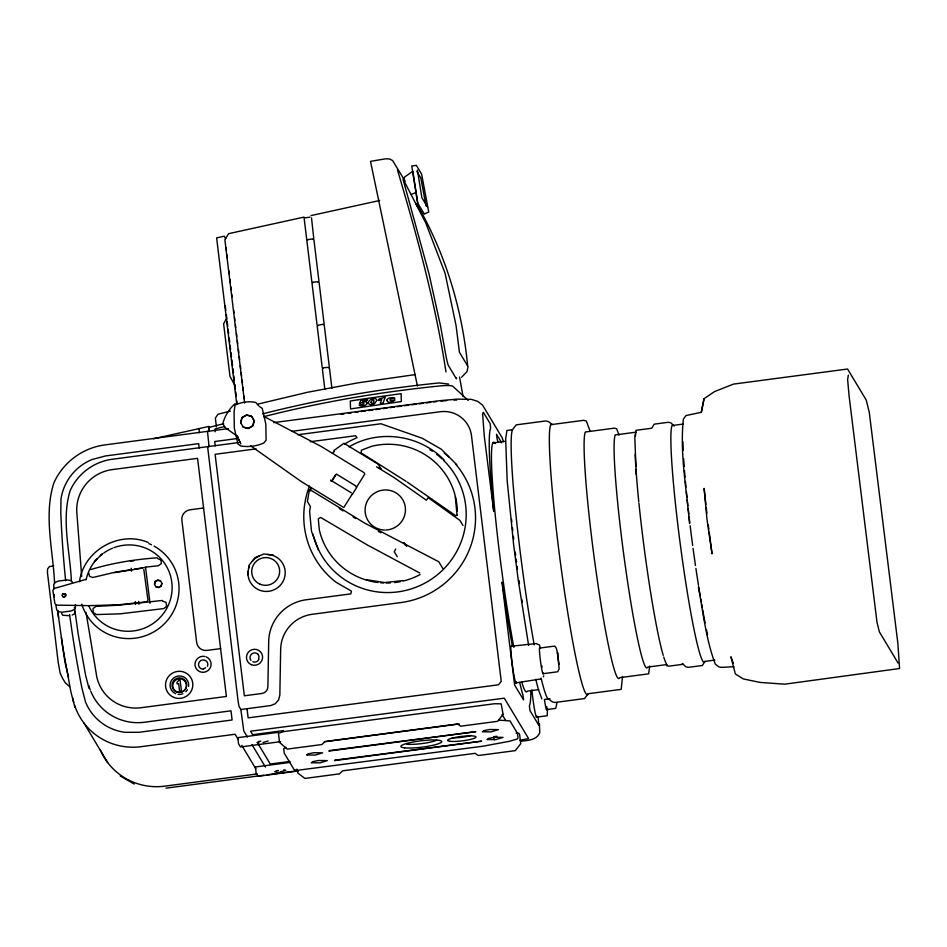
<?xml version="1.0" encoding="UTF-8"?>
<svg xmlns="http://www.w3.org/2000/svg" width="947" height="947" viewBox="0 0 947 947"><rect width="100%" height="100%" fill="white"/><g stroke="black" fill="none" stroke-linecap="round" stroke-linejoin="round"><path stroke-width="1.42" d="M247.7 574.758L249.061 565.252L255.027 557.641L263.976 553.971L273.517 555.202M258.673 658.816L259.016 656.449L258.117 654.235M649.749 666.037L648.577 673.85L619.598 677.673A124.708 8.594 82.5 0 1 595.699 568.827A124.708 8.594 82.5 0 1 585.329 431.998L614.319 428.162L616.651 428.731L619.042 435.087M234.11 411.258L235.081 405.115C241.378 402.049 248.836 401.055 255.714 402.392L258.342 405.588M310.438 490.948L310.947 487.977M468.067 366.655L466.989 371.626L461.603 377.249M557.061 702.485L555.711 708.392L546.466 709.623M689.546 523.608C686.634 488.936 679.709 453.85 683.379 419.036L686.042 415.555L701.325 412.288L704.035 398.699L714.488 391.62L733.499 384.103L847.589 369.022L866.245 400.096L869.263 412.276L897.839 643.108L899.567 668.523L784.708 684.184L760.121 682.42L743.336 678.94L735.334 673.933L730.906 656.78L733.38 663.362M701.325 412.288L704.035 398.699M62.324 595.627L62.703 594.266L65.319 593.911M65.888 594.917L64.254 596.989L62.881 596.622M79.477 581.73C83.49 550.574 119.322 530.095 148.194 542.477M154.574 584.429L155.344 581.695L157.829 580.274L160.576 580.996M161.83 583.222L161.061 585.956L158.575 587.377L155.829 586.655M240.692 422.741L242.101 417.722L246.658 415.117L251.701 416.455L254.258 420.953L252.849 425.972L248.292 428.577L243.261 427.239L240.562 422.516L241.97 417.497L246.528 414.893L251.559 416.23L254.127 420.717L252.707 425.736L248.15 428.34L243.119 427.002M75.298 611.644L74.6 613.668L72.209 615.077M543.294 676.785L543.744 675.838M559.05 664.415L557.404 652.554L559.144 668.807L557.724 671.766L542.915 673.719M244.634 403.031L224.877 239.721L228.606 233.672L304.011 217.112L304.555 218.023M395.728 548.976L394.272 551.722L397.29 556.741M335.676 474.648L331.379 481.49L330.55 480.117L351.337 492.819M332.03 480.898L336.327 474.056L355.516 485.787L356.593 487.575L352.296 494.417M352.154 494.192L343.773 507.533L301.193 481.502L250.695 445.871M356.451 487.338L364.832 473.997L364.015 472.624L321.424 446.593L264.035 416.526M683.391 424.043L672.039 425.546A119.713 8.251 82.5 0 0 681.994 556.907A119.713 8.251 82.5 0 0 704.935 661.397L702.366 665.492L688.185 667.363L685.877 666.806L682.349 663.539M226.179 319.115L223.622 323.838L229.967 376.338L235.33 386.281M534.191 644.777A136.557 9.411 82.5 0 1 512.481 429.737L516.198 424.86L545.792 420.953L548.431 421.593L552.302 424.564M622.487 676.513L621.22 689.345L588.229 693.701L584.512 698.578L554.918 702.485L552.279 701.845L547.437 698.14A136.557 9.411 82.5 0 1 541.08 678.123M318.275 282.005L318.95 281.295L313.919 239.721L312.108 239.023L308.177 239.544L306.864 240.656L311.894 282.23L317.281 281.827L319.103 282.514L324.134 324.087L318.535 325.141L317.221 326.253L322.252 367.827L327.638 367.412L329.461 368.111L331.9 388.27M313.09 239.212L313.777 238.502L311.504 217.869M312.723 282.739L312.037 283.449L317.067 325.022L317.896 325.531M323.081 368.336L322.394 369.046L324.833 389.205M328.633 367.602L329.319 366.891L324.276 325.318L323.448 324.797M94.333 561.642L102.454 553.652M235.187 403.588C229.375 408.678 224.995 415.638 222.936 423.096L224.013 425.961M166.731 606.246L163.807 608.578L119.949 613.857L96.511 614.567L93.564 612.709M848.323 375.142L847.636 379.723L849.092 395.941L876.981 622.179L879.396 631.921L898.052 662.995M333.841 450.535L343.974 443.279L378.161 464.172L381.179 469.191L378.729 467.7M348.958 446.889C378.966 428.944 419.947 434.78 444.107 460.017M268.096 740.956L263.041 742.519M285.84 747.325L283.709 748.651L284.266 753.232L294.138 769.674L297.429 770.29L483.053 746.2L509.415 741.312L517.322 738.968L518.021 737.926L517.464 733.345L510.007 720.916L498.891 720.134M65.639 596.503L63.023 596.859L62.182 595.403L62.573 594.029L65.189 593.686L66.018 595.142M411.105 194.573L416.159 192.383M424.256 213.963L428.731 212.069L421.616 174.118L416.384 165.394L411.767 165.997L417.627 202.93M203.463 668.653L205.7 667.73M85.905 579.398L54.18 588.466L52.866 590.419L54.89 603.559M90.687 569.561C112.338 563.051 134.758 559.357 157.285 557.83M230.334 411.105L218.023 414.23L215.36 418.065L216.413 426.801M223.67 423.711L209.228 427.334M224.865 426.47L215.123 428.944L215.194 431.749M457.283 515.346L455.708 515.724L407.257 482.106M258.129 404.038L307.739 392.224L357.824 382.86L415.461 374.562M262.71 413.851C320.654 399.054 379.759 388.921 439.254 382.931L448.712 384.08M263.941 416.621C321.412 401.978 380.055 391.999 439.065 386.033A14.525 2.273 -6.9 0 1 452.761 386.234L468.244 400.463M130.343 561.026L133.716 560.873M153.402 438.792L208.932 426.422L209.062 431.524M311.007 215.585L379.7 200.492M304.97 217.834L309.965 217.171M258.271 741.631L260.792 741.122M275.885 770.965L278.406 770.456M280.655 771.852L285.71 770.29L283.733 769.923M496.867 736.281L493.789 736.695M131.692 569.573L114.918 572.26L92.782 577.504L89.515 576.285L88.746 572.899M134.486 569.135L145.66 567.336M114.421 572.651L142.097 568.224M515.831 682.894L540.429 679.023M341.169 414.36L344.033 413.957M348.33 413.342L351.195 412.939M355.492 412.324L358.357 411.921M361.233 411.531L365.554 410.951M368.43 410.56L372.751 409.98M375.639 409.589L379.96 409.009M382.837 408.619L387.157 408.039M390.034 407.648L394.354 407.068M397.231 406.677L401.552 406.097M404.428 405.707L408.749 405.127M228.31 428.612L103.661 445.078C81.987 448.333 62.94 462.716 53.955 482.71C43.444 515.204 53.127 550.089 54.583 583.399M273.707 422.611L439.195 400.747L457.283 399.125L471.381 399.362L477.714 401.386L482.544 405.091L502.301 437.988L503.378 441.657M236.655 438.627L214.697 441.527L215.229 445.93M292.303 431.264L440.213 411.732A28.244 27.83 -31 0 1 471.499 435.727L501.223 681.331L498.513 684.788L248.138 717.873L247.025 708.699M238.194 442.616L111.344 459.378C93.41 462.065 77.63 473.974 70.196 490.522C61.082 519.927 70.137 551.403 71.416 581.482M297.926 434.732L380.966 423.759L422.279 438.272L441.326 449.233L456.785 464.74M256.092 448.878L215.111 454.3L244.338 695.796L261.834 693.488A6.854 6.759 -31 0 0 267.883 686.788L268.699 641.45A42.71 42.082 -31 0 1 306.674 599.711L350.84 593.876L351.42 591.117L336.173 582.334A85.112 83.857 -31 0 1 309.503 486.083M310.249 441.728L355.622 435.727L357.019 437.727A85.112 83.857 -31 0 0 344.601 444.048M512.481 429.737L506.929 430.471L505.651 439.017L507.178 480.697L513.665 544.975L518.269 580.31L528.651 645.511M492.724 442.983L505.532 441.29M636.23 432.152L615.254 434.922A117.842 8.121 82.5 0 0 625.056 564.234A117.842 8.121 82.5 0 0 647.641 667.09L667.209 664.51M203.581 507.994L190.016 509.794A9.352 9.21 -31 0 0 181.871 520.187L196.668 642.457A9.352 9.21 -31 0 0 207.038 650.411L220.604 648.612M53.683 565.986L49.422 566.543L47.563 569.005L47.445 572.58L58.193 662.379L60.17 673.175L62.36 677.934L65.236 682.716L69.557 686.611M207.606 446.664L238.147 701.585L239.046 706.498L240.858 709.516L270.57 705.586L275.246 703.763L278.584 699.963L279.839 695.051L280.667 649.299A35.856 35.323 -31 0 1 312.119 614.295L400.853 602.576A85.112 83.857 -31 0 0 469.546 549.177A85.112 83.857 -31 0 0 455.862 464.361M683.154 664.273L668.866 666.167L666.617 665.623M704.935 661.397L714.867 660.083M538.725 689.617L527.337 691.121A125.951 8.677 82.5 0 1 521.596 681.568M283.496 730.622L252.671 734.694L250.576 731.226L504.313 698.188L528.568 738.577L519.903 740.223M277.885 732.351L237.804 737.654L238.537 743.762L240.455 746.958L280.537 741.667M549.994 698.756L544.442 699.49A12.465 0.864 82.5 0 0 546.23 709.054A12.465 0.864 82.5 0 0 546.774 706.64M324.383 741.797L459.248 723.97M536.404 717.163L547.2 715.731L547.52 708.936M289.9 761.435L270.274 764.028L257.868 743.371M289.889 762.418L255.406 766.975L256.152 773.095L258.069 776.291L298.151 771M257.359 773.924L164.825 786.152A62.348 61.437 -31 0 1 100.335 750.036M166.033 788.153L264.024 775.214M266.947 774.824L298.009 770.716M520.554 741.312C527.645 740.305 536.404 740.495 539.766 732.753L539.435 723.91M162.245 600.469L118.28 605.216L95.896 606.4L93.09 608.53L93.161 612.022M411.673 404.748L416.064 404.191M418.988 403.813L423.38 403.256M426.304 402.877L430.684 402.321M433.608 401.942L436.543 401.575M402.712 580.629L384.553 582.547L366.572 579.742M68.823 615.68L62.751 615.242L61.602 613.455M440.9 401.078L446.641 400.605M277.459 772.492L280.62 772.279M733.949 666.724L721.164 667.386L718.773 666.806L715.316 664.155C705.977 639.509 703.301 612.946 698.413 587.187M516.103 733.12L518.79 733.167L519.619 734.541L520.732 743.703L515.298 750.64L478.294 755.528L475.122 753.327L342.53 770.846L339.547 773.853L304.887 778.434L297.974 773.143L296.837 769.142M56.631 605.121L89.515 605.642L118.742 604.766L146.607 601.854L147.957 600.173L143.814 569.502M453.826 400.001L456.643 400.108M257.004 742.424L258.969 742.791M274.618 771.758L276.583 772.125M162.588 601.049L166.056 602.363L166.589 606.021M157.77 558.635L161.156 560.127M419.734 573.006L367.661 545.164L320.642 517.441L318.287 518.873L319.328 529.941A70.149 69.119 -31 0 0 366.844 580.203M378.327 531.409L380.86 532.747M120.257 776.007L134.202 784.045M376.504 466.8L393.514 477.193L426.363 500.194L428.21 497.684L459.97 520.448L462.988 525.478M339.298 508.586L343.063 510.883M353.101 517.026L355.61 518.554M307.538 239.946L306.71 239.425L304.153 218.343M406.074 481.336L361.162 452.915L361.411 450.192L371.934 446.191A70.149 69.119 -31 0 1 457.318 511.167M259.289 406.358L262.248 408.417L265.823 424.102L266.095 440.237L263.728 443.007C256.673 446.167 248.516 447.256 240.869 446.025L237.91 443.954L234.335 428.269L234.063 412.146M224.83 427.334L237.768 436.603M674.288 426.079L670.76 422.824L668.452 422.267L654.259 424.138L651.69 428.233L635.97 430.305L634.845 437.798L636.195 474.352M72.422 582.263L70.871 580.523L67.142 579.931L58.264 581.103L54.796 582.642L53.707 584.737L53.932 588.963M406.748 546.372L403.813 542.738L405.328 545.259M240.029 442.545L237.105 436.07L240.858 443.823M416.846 171.395L420.811 177.989L426.055 205.973M427.547 207.144L421.877 197.71L417.414 170.069M405.174 181.232L392.603 160.54L389.335 158.918L385.559 158.812L370.514 161.381L417.414 385.974M424.126 213.738L417.769 203.155L412.809 171.253L404.712 176.947L403.623 180.155L425.771 222.947L445.126 273.458L456.087 325.721L459.425 352.272L467.652 365.968C462.29 309.314 445.575 253.962 417.106 204.576M415.792 203.664L422.445 214.744M501.709 442.853L496.524 434.223L497.092 438.923A140.914 9.707 82.5 0 1 498.015 442.237M442.77 568.401L438.792 561.772L364.69 523.099L309.48 489.35L307.396 501.531L310.415 506.562L309.598 511.285L311.492 531.303L318.535 550.077M225.694 238.644L224.226 236.205L216.626 237.875L236.762 404.262M502.099 714.452L505.698 720.454M247.416 737.05L243.758 730.942L240.858 709.516M251.926 744.555L265.456 767.082M238.064 739.193L235.093 734.256L141.127 746.674A62.348 61.437 -31 0 1 74.576 705.124M241.757 745.36L255.832 768.798M84.011 723.165L107.721 762.631M589.922 430.684L586.264 420.942L583.707 420.326L550.704 424.682A136.557 9.411 82.5 0 0 562.056 574.521A136.557 9.411 82.5 0 0 588.229 693.701M541.885 698.874L538.227 689.132L535.801 679.33M68.527 677.105L64.893 661.74L61.354 637.414M540.417 648.304L539.447 644.99L536.132 643.558L511.392 646.209A18.703 1.29 82.5 0 0 512.599 666.652A18.703 1.29 82.5 0 0 516.364 681.804M541.731 665.717L542.11 666.996M397.432 169.844C417.165 236.312 435.513 303.289 445.978 371.946M88.947 688.232L85.621 675.365L78.234 634.348L74.446 607.323M74.86 707.22L70.847 691.677L62.845 647.724L57.613 610.626M402.996 179.101L429.074 274.097L440.604 326.289L445.469 353.231A10.914 0.651 79.2 0 0 448.345 365.424L456.3 378.67A10.914 0.651 79.2 0 0 456.525 378.054M557.771 653.832L556.256 648.044L554.611 646.091L539.814 648.044A13.092 0.9 82.5 0 0 540.654 662.355A13.092 0.9 82.5 0 0 543.282 672.962M55.707 604.34L56.749 609.88L58.3 611.62L62.029 612.212L70.895 611.04L74.375 609.489L75.464 607.406L75.31 604.588M459.544 377.024L463.095 396.651M86.011 612.342L96.192 673.27A40.532 39.928 -31 0 0 141.091 707.717L226.392 696.447L197.568 458.336L112.267 469.605A40.532 39.928 -31 0 0 76.991 514.635L81.691 576.51M708.273 524.875L708.829 529.231M709.208 532.131L712.049 553.912L706.983 519.323L704.118 488.403L705.906 504.455M538.074 716.974L538.879 725.414L529.965 710.57L529.385 705.858A140.914 9.707 82.5 0 0 530.853 690.694M493.908 737.713L494.156 739.749M226.037 247.463L226.38 250.375M226.913 254.755L227.268 257.667M228.854 270.795L229.21 273.707M229.92 279.543L230.263 282.455M230.796 286.834L231.151 289.746M231.684 294.126L232.027 297.038M233.625 310.166L233.968 313.078M234.501 317.458L234.856 320.37M235.389 324.75L235.732 327.662M236.442 333.498L236.797 336.41M237.33 340.79L237.673 343.702M238.384 349.538L238.739 352.45M239.271 356.83L239.615 359.742M240.325 365.578L240.68 368.49M241.213 372.869L241.556 375.781M242.089 380.161L242.444 383.073M242.977 387.453L243.32 390.365M244.03 396.201L244.385 399.113M225.291 305.834L225.824 310.214M226.357 314.593L226.889 318.985M227.233 321.897L227.765 326.289M228.12 329.201L228.653 333.581M229.186 337.972L229.707 342.352M230.062 345.276L230.595 349.656M230.95 352.58L231.482 356.96M231.837 359.872L232.536 365.72M232.891 368.643L233.424 373.023M233.779 375.947L234.311 380.327M234.832 384.707L235.365 389.087M235.72 392.011L236.253 396.391M236.786 400.77L237.141 403.694M209.062 446.735L207.5 431.358M199.19 448.049L198.657 443.646L105.448 455.957L92.001 459.544A50.404 49.658 -31 0 0 60.975 499.152L60.809 513.286A1138.353 1121.603 -31 0 0 65.651 580.783M150.017 603.286L145.53 567.111L158.327 565.761L161.357 563.583L161.014 559.902M138.617 601.369L138.96 604.269M131.219 568.259L131.574 571.148M135.243 601.523L135.599 604.411M706.237 507.379L706.888 513.215M57.885 610.862L58.584 617.87M455.306 496.879L457.01 514.884M54.251 594.598L54.405 597.415M199.166 428.6L199.284 432.755M666.404 663.788A117.842 8.121 82.5 0 1 663.74 657.04M663.243 655.383A117.842 8.121 82.5 0 1 638.917 503.035M638.775 501.65A117.842 8.121 82.5 0 1 636.005 469.321M635.804 466.35A117.842 8.121 82.5 0 1 635.2 454.311M635.354 436.224A117.842 8.121 82.5 0 1 635.733 433.738M522.247 602.375A125.951 8.677 82.5 0 1 521.821 599.522M519.465 583.506A125.951 8.677 82.5 0 1 519.051 580.582M517.5 569.23A125.951 8.677 82.5 0 1 517.121 566.377M516.553 562.08A125.951 8.677 82.5 0 1 516.186 559.227M515.642 554.954A125.951 8.677 82.5 0 1 515.286 552.125M513.736 539.245A125.951 8.677 82.5 0 1 513.404 536.345M512.741 530.557A125.951 8.677 82.5 0 1 512.434 527.692M511.818 522.046A125.951 8.677 82.5 0 1 511.534 519.276M513.878 647.334A125.951 8.677 82.5 0 1 494.37 506.041A125.951 8.677 82.5 0 1 495.08 443.551M707.551 634.762A119.713 8.251 82.5 0 1 706.486 629.755M705.089 622.913A119.713 8.251 82.5 0 1 703.396 614.011M703.112 612.484A119.713 8.251 82.5 0 1 702.638 609.844M702.153 607.145A119.713 8.251 82.5 0 1 701.668 604.387M701.171 601.57A119.713 8.251 82.5 0 1 700.685 598.705M700.188 595.793A119.713 8.251 82.5 0 1 698.732 586.88M698.495 585.376A119.713 8.251 82.5 0 1 695.903 568.425M695.477 565.513A119.713 8.251 82.5 0 1 693.05 548.313M692.671 545.484A119.713 8.251 82.5 0 1 690.15 525.715M689.807 522.886A119.713 8.251 82.5 0 1 689.12 517.086M688.789 514.197A119.713 8.251 82.5 0 1 688.138 508.444M687.83 505.603A119.713 8.251 82.5 0 1 687.226 500.004M686.942 497.258A119.713 8.251 82.5 0 1 686.374 491.6M685.948 487.196A119.713 8.251 82.5 0 1 685.415 481.455M685.036 477.264A119.713 8.251 82.5 0 1 684.492 470.564M684.172 466.398A119.713 8.251 82.5 0 1 683.639 458.703M683.178 450.275A119.713 8.251 82.5 0 1 682.882 441.693M519.714 682.562A140.914 9.707 82.5 0 0 522.969 695.169L523.537 699.88L514.623 685.024L501.957 582.156L502.384 582.867A140.914 9.707 82.5 0 0 512.351 646.114M267.101 554.445A18.703 18.431 -31 0 1 285.189 573.693A18.703 18.431 -31 0 1 265.113 591.413A18.703 18.431 -31 0 1 248.043 571.266M248.552 568.484A18.703 18.431 -31 0 1 249.452 565.892M252.376 561.157A18.703 18.431 -31 0 1 258.993 556.149M332.361 453.163A85.112 83.857 -31 0 1 334.469 451.34M444.273 453.14A85.112 83.857 -31 0 1 448.724 456.939M443.48 460.266A77.938 76.79 -31 0 1 426.339 582.322A77.938 76.79 -31 0 1 312.983 534.132M429.879 449.659A77.938 76.79 -31 0 1 432.294 451.198M436.52 454.217A77.938 76.79 -31 0 1 442 458.857M258.945 659.278A4.676 4.605 -31 0 1 252.837 661.787M250.943 660.331A4.676 4.605 -31 0 1 251.878 653.844A4.676 4.605 -31 0 1 258.389 654.697M209.038 430.447A18.313 1.267 82.5 0 1 209.571 427.488M536.937 716.074A18.703 1.29 82.5 0 1 534.83 711.09A18.703 1.29 82.5 0 1 531.883 689.937M436.662 740.246A17.46 2.734 -6.9 0 1 406.748 744.2M470.576 735.523A11.222 1.752 -6.9 0 1 452.299 737.689M420.089 574.569A70.149 69.119 -31 0 1 402.984 581.079M400.25 581.683A70.149 69.119 -31 0 1 394.662 582.559M390.436 582.914A70.149 69.119 -31 0 1 386.222 583.021M383.428 582.961A70.149 69.119 -31 0 1 380.635 582.772M377.829 582.488A70.149 69.119 -31 0 1 368.182 580.582M384.506 530.024A20.266 19.97 -31 0 1 367.957 499.898A20.266 19.97 -31 0 1 402.7 499.649A20.266 19.97 -31 0 1 385.784 530.012M69.616 614.461A1138.353 1121.603 -31 0 0 81.998 688.386L85.526 702.035A50.404 49.658 -31 0 0 125.004 732.327L138.889 732.303L232.098 719.992L230.985 710.818L144.595 722.23A51.612 50.854 -31 0 1 90.758 691.239M73.736 702.307A62.348 61.437 -31 0 1 72.741 698.01M203.735 669.115A4.676 4.605 -31 0 1 198.527 664.332A4.676 4.605 -31 0 1 204.244 660.012A4.676 4.605 -31 0 1 207.464 666.286M206.221 656.887A8.109 7.99 -31 0 1 208.245 670.358A8.109 7.99 -31 0 1 195.189 666.262A8.109 7.99 -31 0 1 204.895 656.472M90.225 689.878A51.612 50.854 -31 0 1 88.852 685.64M175.704 693.737A9.352 9.21 -31 0 1 170.519 682.408A9.352 9.21 -31 0 1 181.493 676.146A9.352 9.21 -31 0 1 188.583 686.374M187.388 689.771A9.352 9.21 -31 0 1 185.861 691.724M182.83 693.725A9.352 9.21 -31 0 1 178.048 694.352M113.806 547.721A43.645 43.006 -31 0 1 169.182 571.941A43.645 43.006 -31 0 1 145.27 627.778A43.645 43.006 -31 0 1 88.852 605.973M86.118 579.753A43.645 43.006 -31 0 1 97.269 558.635M100.382 555.676A43.645 43.006 -31 0 1 102.584 553.888M103.732 553.048A43.645 43.006 -31 0 1 112.48 548.23M154.053 546.111A49.883 49.149 -31 0 1 160.292 627.447A49.883 49.149 -31 0 1 81.785 604.162M148.88 543.625A49.883 49.149 -31 0 1 151.496 544.785M376.859 400.261L374.42 403.753A4.273 2.332 -10.9 0 1 372.467 404.487A4.64 2.533 -10.9 0 1 370.975 404.677C363.34 403.576 374.752 394.449 376.859 400.261M370.987 402.297C374.231 407.672 375.367 393.763 370.987 402.297M386.826 400.285C387.145 403.777 393.514 402.049 394.97 399.859C391.312 402.605 387.027 399.042 392.709 398.841C399.634 397.953 387.441 396.071 386.826 400.285M367.128 402.913C366.951 407.755 353.894 405.352 361.541 404.57C366.442 405.127 362.997 400.972 359.398 403.505L360.89 400.368L367.625 399.456L367.164 400.711L362.855 401.291L362.393 402.262L365.933 401.729L367.128 402.913M155.201 581.458L154.432 584.204L155.971 586.88L158.717 587.602L161.203 586.181L161.973 583.447L160.434 580.771L157.687 580.038L155.201 581.458M379.191 399.172L378.682 400.557L381.7 399.48L380.292 403.363L383.085 402.984L385.263 396.982L379.191 399.172M483.432 412.43L482.615 414.04L484.26 435.916L493.718 511.344A140.914 9.707 82.5 0 1 490.664 428.233L490.096 423.534L483.432 412.43M178.794 680.301L176.935 682.586L177.089 683.9L178.663 683.687L179.563 691.156L181.422 690.908L180.119 680.124L178.794 680.301M503.117 714.381L497.684 721.306L460.68 726.195L457.508 724.005L324.916 741.525L321.933 744.531L287.272 749.101L279.543 742.436L278.43 733.262L284.053 731.534L494.464 703.739L501.176 703.834L503.117 714.381M308.45 753.812L306.603 754.96L315.339 755.09L322.643 752.841L313.907 752.723L308.45 753.812M329.686 750.557L328.834 751.089L475.915 731.652L329.686 750.557M313.114 761.577L311.267 762.737L320.003 762.856L327.307 760.619L318.571 760.488L313.114 761.577M335.392 760.062L334.54 760.595L481.621 741.158L335.392 760.062M484.201 730.587L482.354 731.747L491.091 731.877L498.394 729.628L489.658 729.498L484.201 730.587M488.865 738.364L487.018 739.512L495.755 739.643L503.058 737.393L494.322 737.263L488.865 738.364M358.037 399.752L350.307 401.031L350.52 408.915L401.339 401.54L401.126 393.656L358.037 399.752M260.176 584.275A14.027 13.826 -31 0 0 279.554 569.609A14.027 13.826 -31 0 0 257.3 560.446A14.027 13.826 -31 0 0 260.176 584.275M251.357 664.699A8.109 7.99 -31 0 0 262.544 656.224A8.109 7.99 -31 0 0 249.688 650.932A8.109 7.99 -31 0 0 251.357 664.699M404.594 747.834A20.574 3.22 -6.9 0 0 439.834 743.182A20.574 3.22 -6.9 0 0 419.497 740.98A20.574 3.22 -6.9 0 0 404.594 747.834M450.133 741.323A14.335 2.249 -6.9 0 0 474.707 738.08A14.335 2.249 -6.9 0 0 460.526 736.553A14.335 2.249 -6.9 0 0 450.133 741.323M176.9 691.819A6.854 6.759 -31 0 0 186.37 684.645A6.854 6.759 -31 0 0 175.491 680.171A6.854 6.759 -31 0 0 176.9 691.819M173.798 697.406A13.72 13.518 -31 0 0 192.738 683.071A13.72 13.518 -31 0 0 170.981 674.11A13.72 13.518 -31 0 0 173.798 697.406M176.462 691.949A7.41 7.292 -31 0 0 186.689 684.219A7.41 7.292 -31 0 0 174.946 679.378A7.41 7.292 -31 0 0 176.462 691.949"/></g></svg>
